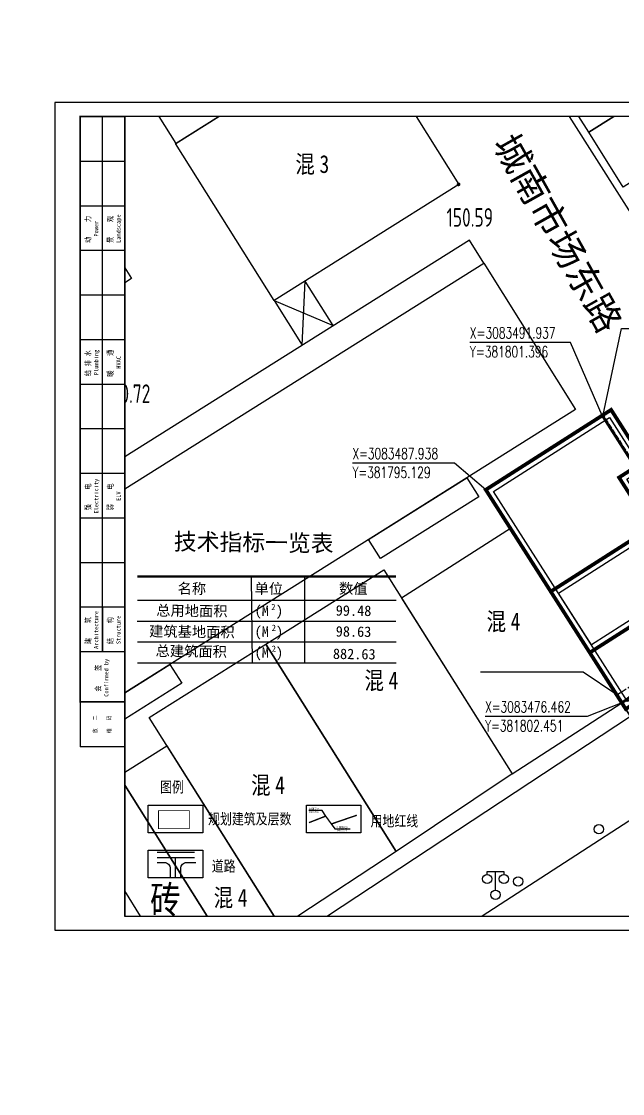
# Model space of a CAD drawing. Extents: x 522289 to 1051641, y 88514 to 354674.
# Drawn here: x 800137 to 832480, y 267593 to 325308 of the extents above; entities that cross this region are included whole.
import ezdxf
from ezdxf.enums import TextEntityAlignment as Align
from ezdxf.xclip import XClip

# ---------------------------------------------------------------- set-up
doc = ezdxf.new("R2010")
doc.units = 0
doc.header["$LTSCALE"] = 1000
doc.header["$MEASUREMENT"] = 0
for name, pattern in [('ACAD_ISO05W100', [34, 24, -3, 0.5, -3, 0.5, -3]), ('CENTERX2', [4, 2.5, -0.5, 0.5, -0.5]), ('DASH', [0.35, 0.25, -0.1]), ('DASHDOT', [25.4, 12.7, -6.35, 0, -6.35]), ('GEN7A', [6875, 4750, -875, 375, -875]), ('X5', [3, 2, -1])]:
    doc.linetypes.add(name, pattern=pattern)
doc.layers.get('0').update_dxf_attribs({"linetype": 'CONTINUOUS'})
for name, color, linetype in [('_0', 7, 'CONTINUOUS'), ('AXIS', 3, 'CONTINUOUS'), ('DIM_COOR', 3, 'CONTINUOUS'), ('DLDW', 7, 'CONTINUOUS'), ('DLSS', 4, 'CONTINUOUS'), ('GCD', 1, 'CONTINUOUS'), ('hx', 20, 'CONTINUOUS'), ('JMD', 7, 'CONTINUOUS'), ('P-图框', 7, 'CONTINUOUS'), ('RD-中线', 7, 'DASHDOT'), ('RD-侧石线', 5, 'CONTINUOUS'), ('ZBTZ', 7, 'CONTINUOUS'), ('后期', 7, 'CONTINUOUS'), ('规划建筑', 255, 'CONTINUOUS')]:
    doc.layers.add(name, color=color, linetype=linetype)
doc.styles.add('_TCH_DIM', font='simplex.shx', dxfattribs={"bigfont": 'gbcbig.shx'})
doc.styles.add('_宋体', font='宋体.ttf', dxfattribs={"width": 0.8})
doc.styles.add('HZ', font='NSimSun.ttf', dxfattribs={"width": 0.8})
doc.styles.get("Standard").update_dxf_attribs({"font": 'GBENOR', "bigfont": 'GBCBIG'})
doc.styles.add('STYLE-ARIAL', font='NSimSun.ttf')
doc.styles.add('图签', font='宋体.ttf', dxfattribs={"width": 0.66})
doc.styles.add('等线体', font='simhei_0.ttf')
doc.styles.add('统一文字', font='宋体.ttf', dxfattribs={"width": 0.8})
doc.styles.add('黑体', font='simhei_0.ttf', dxfattribs={"height": 100})

# ---------------------------------------------------------------- blocks, each defined once
blk = doc.blocks.new('A$C4D6B4A49')
at = {"layer": '_0', "const_width": 200}
for points in [[(100, 564), (100, 14564), (8100, 14564), (8100, 564)], [(4700, 8064), (6500, 8064), (6500, 11264), (8100, 11264), (8100, 6564), (4700, 6564), (4700, 4164), (100, 4164), (100, 8064)]]:
    blk.add_lwpolyline(points, close=True, dxfattribs=at)
at = {"layer": '_0', "color": 8, "linetype": 'DASH'}
blk.add_lwpolyline([(7600, 1464), (7600, 14564), (100, 14564), (100, 1464)], close=True, dxfattribs=at)
at = {"layer": '_0'}
for points in [[(400, 844), (400, 14264), (7800, 14264), (7800, 844)], [(4700, 7764), (6800, 7764), (6800, 10964), (7800, 10964), (7800, 6864), (4400, 6864), (4400, 4464), (400, 4464), (400, 7764)]]:
    blk.add_lwpolyline(points, close=True, dxfattribs=at)
blk = doc.blocks.new('gc097')
for p, q in [((-0.9, 2.2), (-0.9, 2.5)), ((-0.9, 2.5), (0.9, 2.5)), ((0, 0.5), (0, 2.5)), ((0.9, 2.5), (0.9, 2.2))]:
    blk.add_line(p, q)
for centre in [(-0.9, 1.7), (0.9, 1.7), (0, 0)]:
    blk.add_circle(centre, 0.5)
blk = doc.blocks.new('gc170')
at = {"linetype": 'Continuous'}
blk.add_circle((0, 0), 0.5, dxfattribs=at)
blk = doc.blocks.new('GC200')
at = {"linetype": 'Continuous', "const_width": 0.2, "flags": 128}
blk.add_lwpolyline([(-0.1, 0, 1), (0.1, 0, 1)], format="xyb", close=True, dxfattribs=at)
blk = doc.blocks.new('122')
at = {"layer": 'DLSS', "color": 251, "linetype": 'Continuous'}
blk.add_line((381810.28, 3083474.952), (381757.699, 3083440.795), dxfattribs=at)
at = {"layer": 'JMD', "color": 251, "linetype": 'Continuous'}
for p, q in [((381785.254, 3083495.724, 0.696), (381785.411, 3083499.18, 0.696)), ((381783.741, 3083498.131, 0.696), (381786.924, 3083496.773, 0.696))]:
    blk.add_line(p, q, dxfattribs=at)
at = {"layer": 'JMD', "color": 251, "linetype": 'Continuous', "flags": 128}
for points, elevation in [([(381798.598, 3083510.438), (381811.739, 3083518.531), (381813.772, 3083515.354), (381800.673, 3083507.194)], 0.992), ([(381800.673, 3083507.194), (381813.748, 3083515.34), (381815.555, 3083512.492), (381802.524, 3083504.223)], 0.992), ([(381795.024, 3083500.131), (381799.961, 3083492.255), (381754.078, 3083463.415), (381749.136, 3083471.28)], 0.992), ([(381771.885, 3083472.46), (381774.427, 3083474.058), (381781.442, 3083462.897), (381778.901, 3083461.213)], -846.12), ([(381771.885, 3083472.46), (381765.414, 3083468.197), (381772.686, 3083457.16), (381778.901, 3083461.213)], -846.12)]:
    blk.add_lwpolyline(points, close=True, dxfattribs=dict(at, elevation=elevation))
for points in [[(381778.445, 3083506.577), (381788.384, 3083512.81), (381785.504, 3083517.408), (381775.562, 3083511.173)], [(381778.441, 3083506.583), (381788.384, 3083512.81), (381793.67, 3083504.369), (381783.741, 3083498.131)], [(381748.984, 3083482.245), (381741.523, 3083494.292), (381768.52, 3083511.285), (381776.064, 3083499.304)], [(381796.458, 3083485.855), (381790.59, 3083482.111), (381796.545, 3083472.638), (381802.443, 3083476.475)], [(381789.641, 3083483.621), (381796.545, 3083472.638), (381790.309, 3083468.474), (381783.295, 3083479.632)], [(381777.008, 3083475.68), (381783.295, 3083479.632), (381790.309, 3083468.474), (381784.234, 3083464.462), (381784.103, 3083464.66), (381783.984, 3083464.582)], [(381775.384, 3083472.536), (381777.964, 3083474.158), (381783.984, 3083464.582), (381781.442, 3083462.897)]]:
    blk.add_lwpolyline(points, close=True, dxfattribs=at)
at = {"layer": 'JMD', "color": 251, "linetype": 'X5', "flags": 128}
for points in [[(381808.481, 3083494.834), (381808.141, 3083494.623), (381794.161, 3083516.664)], [(381795.024, 3083500.131), (381794.244, 3083501.374), (381748.323, 3083472.516), (381749.136, 3083471.28)], [(381786.924, 3083496.773), (381785.418, 3083499.169)], [(381783.741, 3083498.131), (381785.254, 3083495.724)], [(381808.469, 3083480.851), (381809.038, 3083479.948), (381802.911, 3083475.729), (381802.443, 3083476.475)], [(381802.443, 3083476.475), (381802.911, 3083475.729), (381784.578, 3083463.636), (381783.984, 3083464.582)]]:
    blk.add_lwpolyline(points, dxfattribs=at)
at = {"layer": 'JMD', "color": 251, "linetype": 'X5', "elevation": 0.992, "flags": 128}
for points in [[(381788.822, 3083485.254), (381794.113, 3083488.58), (381794.752, 3083487.564), (381789.461, 3083484.238)], [(381772.638, 3083475.081), (381778.132, 3083478.535), (381778.771, 3083477.519), (381773.277, 3083474.065)]]:
    blk.add_lwpolyline(points, close=True, dxfattribs=at)
at = {"layer": 'DLDW', "color": 251, "linetype": 'Continuous', "xscale": 0.5, "yscale": 0.5}
blk.add_blockref('gc097', (381795.653, 3083466.135, 0.695), dxfattribs=at)
at = {"layer": 'GCD', "color": 251, "linetype": 'Continuous', "lineweight": -3}
ref = blk.add_blockref('GC200', (381793.666, 3083504.378, 150.589), dxfattribs=dict(at, xscale=0.5, yscale=0.5, zscale=0.5))
ref.add_attrib('height', '150.59', dxfattribs={"linetype": 'Continuous', "height": 1, "width": 0.8}).set_placement((381793.015, 3083502.6, 150.589), align=Align.MIDDLE_LEFT)
at = {"layer": 'GCD', "color": 251, "linetype": 'Continuous'}
ref = blk.add_blockref('GC200', (381774.032, 3083493.112, 150.716), dxfattribs=dict(at, xscale=0.5, yscale=0.5, zscale=0.5))
ref.add_attrib('height', '150.72', dxfattribs={"linetype": 'Continuous', "height": 1, "width": 0.8}).set_placement((381774.632, 3083493.112, 150.716), align=Align.MIDDLE_LEFT)
at = {"layer": 'ZBTZ', "color": 251, "linetype": 'Continuous', "xscale": 0.5000000000775056, "yscale": 0.5000000000775056, "zscale": 0.5000000000775056, "rotation": 213.6455488050855}
for p in [(381801.215, 3083469.663, 0.695), (381796.872, 3083466.852, 0.695)]:
    blk.add_blockref('gc170', p, dxfattribs=at)
at = {"layer": 'DLSS', "color": 251, "linetype": 'Continuous', "style": '等线体'}
blk.add_text('城南市场东路', height=1.45, rotation=299.35497, dxfattribs=at).set_placement((381799.047, 3083501.779), align=Align.MIDDLE)
at = {"layer": 'DLSS', "color": 251, "linetype": 'Continuous', "style": 'HZ', "width": 0.8}
for p in [(381785.932, 3083505.473), (381796.219, 3083480.851), (381789.647, 3083477.677), (381783.549, 3083472.04), (381781.533, 3083465.983)]:
    blk.add_text('混', height=0.96, dxfattribs=at).set_placement(p, align=Align.MIDDLE_RIGHT)
for s, p in [('3', (381786.182, 3083505.473)), ('4', (381796.469, 3083480.851)), ('4', (381789.897, 3083477.677)), ('4', (381783.799, 3083472.04)), ('4', (381781.783, 3083465.983))]:
    blk.add_text(s, height=0.96, dxfattribs=at).set_placement(p, align=Align.MIDDLE_LEFT)
at = {"layer": 'JMD', "color": 251, "linetype": 'Continuous', "style": 'HZ', "width": 0.8}
blk.add_text('砖', height=1.5, dxfattribs=at).set_placement((381778.704, 3083465.869), align=Align.MIDDLE_RIGHT)
blk = doc.blocks.new('中恒会签栏')
for p, q in [((-800, -19200), (-800, 0)), ((-1600, -1600), (0, -1600)), ((-1600, -3200), (0, -3200)), ((-1600, -4800), (0, -4800)), ((-1600, -6400), (0, -6400)), ((-1600, -8000), (0, -8000)), ((-1600, -9600), (0, -9600)), ((-1600, -11200), (0, -11200)), ((-1600, -12800), (0, -12800)), ((-1600, -14400), (0, -14400)), ((-1600, -16000), (0, -16000)), ((-1600, -17600), (0, -17600)), ((-800, -17600), (-800, -19200)), ((-1600, -19200), (0, -19200)), ((-1600, -21000), (-1600, -22626)), ((-5, -22626), (-1600, -22626))]:
    blk.add_line(p, q)
at = {"const_width": 60}
blk.add_lwpolyline([(0, -21000), (-1600, -21000), (-1600, 0), (0, 0)], dxfattribs=at)
for s, height, style, width, p in [('动    力', 200, '图签', 0.8, (-1316, -4051)), ('Power', 150, 'STYLE-ARIAL', 0.97, (-1023, -4024)), ('景    观', 200, '图签', 0.8, (-516, -4051)), ('Landscape', 150, 'STYLE-ARIAL', 0.97, (-223, -4024)), ('给 排 水', 200, '图签', 0.8, (-1316, -8851)), ('Plumbing', 150, 'STYLE-ARIAL', 0.97, (-1023, -8824)), ('暖    通', 200, '图签', 0.8, (-516, -8851)), ('HVAC', 150, 'STYLE-ARIAL', 0.97, (-223, -8824)), ('强    电', 200, '图签', 0.8, (-1316, -13651)), ('Electricity', 150, 'STYLE-ARIAL', 0.97, (-1023, -13624)), ('弱    电', 200, '图签', 0.8, (-516, -13651)), ('ELV', 150, 'STYLE-ARIAL', 0.97, (-223, -13624)), ('建    筑', 200, '图签', 0.8, (-1316, -18451)), ('Architecture', 150, 'STYLE-ARIAL', 0.97, (-1023, -18424)), ('结    构', 200, '图签', 0.8, (-516, -18451)), ('Structure', 150, 'STYLE-ARIAL', 0.97, (-223, -18424)), ('Confirmed by', 150, 'STYLE-ARIAL', 0.97, (-660, -20142)), ('会    签', 200, '图签', 0.8, (-953, -20157))]:
    blk.add_text(s, height=height, rotation=90, dxfattribs=dict(style=style, width=width)).set_placement(p, align=Align.MIDDLE_CENTER)
at = {"insert": (-803, -21813), "char_height": 150, "width": 1625.8, "attachment_point": 5, "rotation": 90, "style": '统一文字'}
blk.add_mtext('{\\fNSimSun|b0|i0|c134|p49;放   二\\P\\P维   码}', dxfattribs=at)
blk = doc.blocks.new('TQ1')
at = {"layer": 'P-图框'}
blk.add_lwpolyline([(804709, 185021), (846709, 185021), (846709, 214721), (804709, 214721)], close=True, dxfattribs=at)
at = {"layer": 'P-图框', "linetype": 'Continuous', "const_width": 40}
blk.add_lwpolyline([(807209, 185521), (846209, 185521), (846209, 214221), (807209, 214221)], close=True, dxfattribs=at)
at = {"layer": 'P-图框'}
blk.add_blockref('中恒会签栏', (807209, 214221), dxfattribs=at)

msp = doc.modelspace()

# ---------------------------------------------------------------- linework, layer by layer
at = {"color": 7}
for p, q in [((812499, 295406), (812556, 290758)), ((815364, 295425), (815364, 290777)), ((806378, 294154), (820296, 294154)), ((806366, 293014), (820284, 293014)), ((806378, 291903), (820296, 291903)), ((806378, 290777), (820296, 290777))]:
    msp.add_line(p, q, dxfattribs=at)
at = {"color": 7, "const_width": 113, "flags": 128}
msp.add_lwpolyline([(806378, 295425), (820296, 295425)], dxfattribs=at)
at = {"layer": 'AXIS', "color": 0, "elevation": 150841, "flags": 128}
for points in [[(806963, 283117), (809888, 283117), (809888, 281628), (806963, 281628)], [(815470, 283117), (818395, 283117), (818395, 281628), (815470, 281628)], [(806963, 279200), (806963, 280690), (809888, 280690), (809888, 279200)]]:
    msp.add_lwpolyline(points, close=True, dxfattribs=at)
at = {"layer": 'AXIS', "color": 0, "elevation": 150841}
for points in [[(816506, 282528), (816315, 282838), (815592, 282839)], [(816810, 282112), (817005, 281852), (817819, 281852)]]:
    msp.add_lwpolyline(points, dxfattribs=at)
at = {"layer": 'DIM_COOR', "color": 3}
for p, q in [((831444, 304130), (832431, 308775)), ((832431, 308775), (837843, 308775)), ((829682, 308032), (824270, 308032)), ((831388, 304095), (829682, 308032)), ((823444, 301536), (817944, 301536)), ((825121, 300096), (823444, 301536)), ((830360, 290273), (824838, 290273)), ((832167, 289053), (830360, 290273)), ((832443, 288621), (830583, 287897)), ((830583, 287897), (825083, 287897))]:
    msp.add_line(p, q, dxfattribs=at)
at = {"layer": 'hx', "color": 1, "linetype": 'CENTERX2', "const_width": 75, "elevation": 150841, "flags": 128}
msp.add_lwpolyline([(815609, 282177), (816506, 282528), (816814, 282106), (818179, 282575)], dxfattribs=at)
at = {"layer": 'JMD', "color": 1, "linetype": 'GEN7A', "ltscale": 0.0001, "const_width": 150, "flags": 128}
msp.add_lwpolyline([(832443, 288621), (838461, 293009), (831388, 304095), (825121, 300096)], close=True, dxfattribs=at)
at = {"layer": 'RD-中线', "color": 0, "linetype": 'ACAD_ISO05W100', "ltscale": 0.1, "elevation": 150841}
for points in [[(807438, 280305), (809455, 280305)], [(808418, 279200), (808418, 280305)]]:
    msp.add_lwpolyline(points, dxfattribs=at)
at = {"layer": 'RD-侧石线', "color": 0, "elevation": 150841}
msp.add_lwpolyline([(807438, 280596), (809455, 280596)], dxfattribs=at)
for points in [[(807438, 280031), (807826, 280031, -0.414214), (808144, 279713), (808144, 279200)], [(808714, 279200), (808714, 279713, -0.414214), (809033, 280031), (809513, 280031)]]:
    msp.add_lwpolyline(points, format="xyb", dxfattribs=at)
at = {"layer": '规划建筑', "color": 0, "const_width": 40, "elevation": 150841}
msp.add_lwpolyline([(807511, 282823), (809170, 282823), (809170, 281859), (807511, 281859)], close=True, dxfattribs=at)

# ---------------------------------------------------------------- block references
ref = msp.add_blockref('122', (-380970008, -3083187842), dxfattribs=dict(xscale=1000, yscale=1000, zscale=1000))
XClip(ref).set_block_clipping_path([(381775.6996074108, 3083464.9797603586), (381825.1996074108, 3083508.0297603589)])
at = {"layer": '_0', "rotation": 32.53952303063356}
msp.add_blockref('A$C4D6B4A49', (832870, 287765), dxfattribs=at)
at = {"layer": 'P-图框', "xscale": 1.5, "yscale": 1.5, "zscale": 1.5}
msp.add_blockref('TQ1', (-405122, -1143), dxfattribs=at)

# ---------------------------------------------------------------- texts
at = {"color": 7, "style": '黑体'}
msp.add_text('技术指标一览表', height=900.5, rotation=359.29854, dxfattribs=at).set_placement((808331, 296867))
for s, height, p in [('名称', 562.8, (809307, 294777)), ('单位', 562.8, (813449, 294777)), ('数值', 562.8, (817991, 294777)), ('总用地面积', 562.8, (809307, 293583)), ('(M )', 562.8, (813449, 293583)), ('2', 338, (813692, 293785)), ('99.48', 562.8, (818006, 293591)), ('建筑基地面积', 562.8, (809307, 292457)), ('(M )', 562.8, (813449, 292457)), ('2', 338, (813719, 292667)), ('98.63', 562.8, (818006, 292465)), ('总建筑面积', 562.8, (809273, 291404, 78124)), ('(M )', 562.8, (813449, 291332)), ('2', 338, (813719, 291541)), ('882.63', 562.8, (818044, 291256, -355612))]:
    msp.add_text(s, height=height, rotation=359.29854, dxfattribs=at).set_placement(p, align=Align.MIDDLE_CENTER)
at = {"layer": 'AXIS', "color": 0, "width": 0.6}
for s, p in [('X=101110.377', (815604, 282869, 150841)), ('Y=49576.621', (815605, 282695, 150841)), ('X=101094.029', (817093, 281877, 150841)), ('Y=49666.736', (817093, 281702, 150841))]:
    msp.add_text(s, height=117.5, dxfattribs=at).set_placement(p)
at = {"layer": 'DIM_COOR', "color": 7, "style": '_TCH_DIM', "width": 0.705882}
for s, p in [('X=3083491.937', (824270, 308242)), ('Y=381801.396', (824270, 307227)), ('X=3083487.938', (817944, 301746)), ('Y=381795.129', (817944, 300731)), ('X=3083476.462', (825083, 288107)), ('Y=381802.451', (825083, 287092))]:
    msp.add_text(s, height=595, dxfattribs=at).set_placement(p)
at = {"layer": '后期', "color": 0, "style": '_宋体', "width": 0.8}
for s, p in [('图例', (807600, 283800, 150841)), ('规划建筑及层数', (810177, 282084, 150841)), ('用地红线', (818920, 281976, 150841)), ('道路', (810380, 279543, 150841))]:
    msp.add_text(s, height=587.5, rotation=359.99964, dxfattribs=at).set_placement(p)

doc.saveas('drawing.dxf')
